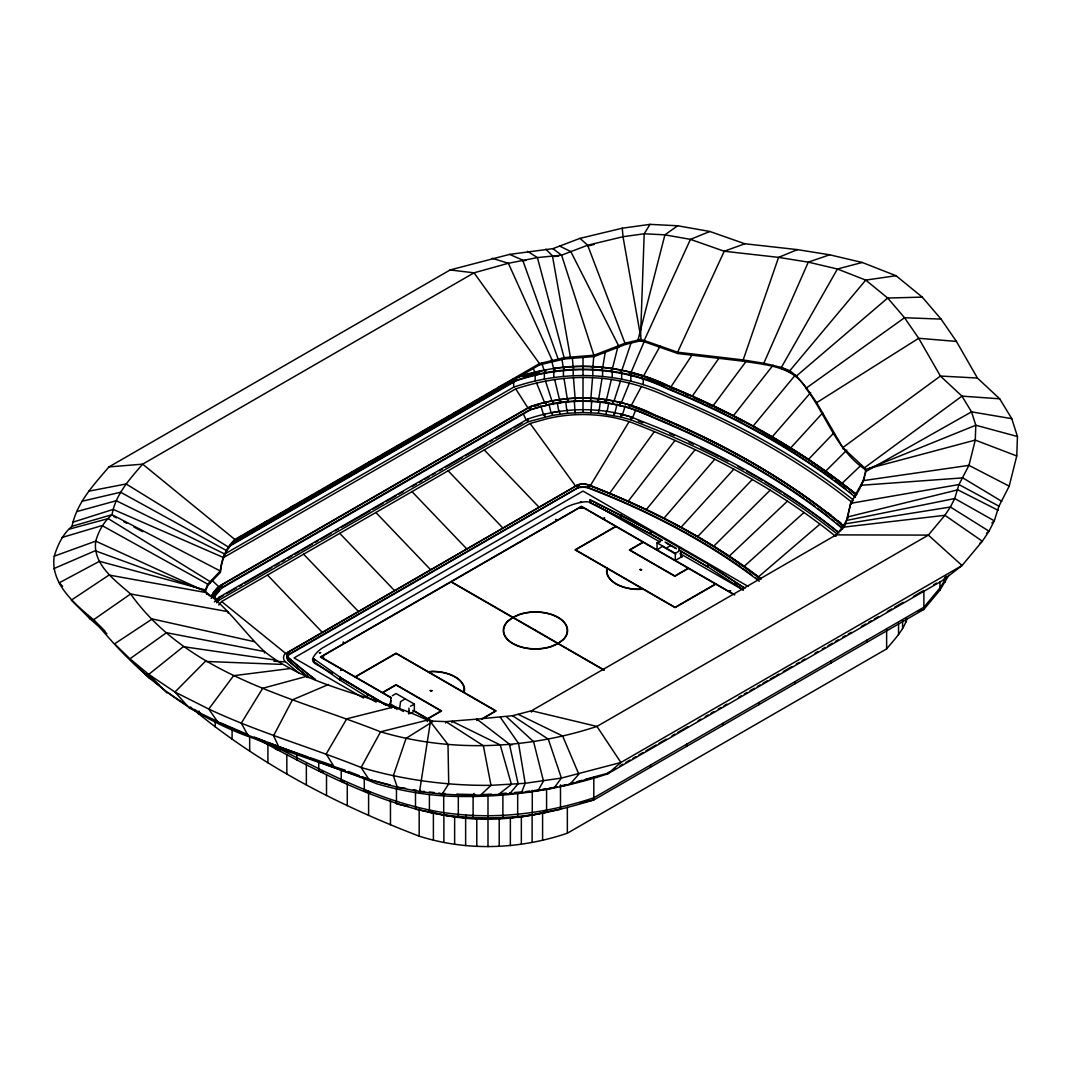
<?xml version="1.0" encoding="UTF-8"?>
<svg xmlns="http://www.w3.org/2000/svg" width="1071" height="1071" viewBox="0 0 1071 1071"><rect width="100%" height="100%" fill="white"/><g stroke="black" fill="none" stroke-linecap="round" stroke-linejoin="round"><path stroke-width="1.5" d="M205.337 591.366L207.68 585.636L220.305 572.45C221.081 560.066 225.62 548.031 234.844 539.463L539.463 363.591L564.471 357.62L594.137 355.211L625.169 343.175L641.141 339.333L623.001 236.718L622.278 228.203L650.03 224.361L677.662 225.767L709.886 231.483L744.827 243.76L797.413 249.623L829.69 254.804L862.222 262.475L896.039 275.716L922.251 297.122L941.061 319.104L956.443 341.435L977.408 378.036L999.698 398.814L1011.774 418.667L1017.45 436.499L1016.754 455.951L1009.203 486.154L998.948 506.181L994.29 520.827L989.028 531.176L982.321 541.243L962.053 565.528L943.243 580.107L607.538 773.918C558.794 789.983 507.467 797.574 456.192 796.409C429.243 795.86 402.549 791.295 376.697 783.744C336.428 767.171 294.471 755.149 254.202 738.562C189.406 716.539 135.803 672.668 93.592 619.748C74.85 604.111 50.056 583.441 54.246 556.157C57.794 544.831 62.761 534.014 72.052 526.263L112.04 514.696L220.318 571.03L207.747 584.164L204.922 591.179L95.734 541.136L54.246 556.157M264.457 652.989L264.483 651.543C244.349 632.653 229.074 609.064 206.529 592.651L204.467 589.706L99.469 561.298L59.226 582.825L62.64 586.346M640.578 336.12L644.193 233.786L650.03 224.361M228.136 613.094L228.19 611.688L130.595 593.977C115.28 580.509 92.441 564.43 95.734 541.136C98.693 530.881 103.833 521.644 112.04 514.696C115.427 494.574 129.832 479.005 142.657 464.145L474.038 272.824L508.364 263.279L537.414 257.589L561.592 255.152L587.644 245.219L623.001 236.718L644.193 233.786L664.917 234.844L690.434 239.369L724.237 251.243L778.577 257.375L808.284 262.141L837.428 269.008L865.743 280.107L887.698 298.033L904.54 317.726L918.69 338.275L940.405 376.055L961.959 396.136L971.531 411.866L975.788 425.241L975.266 440.101L968.947 465.363L958.96 484.561L954.73 498.524L950.405 507.025L944.89 515.298L928.343 535.112L596.962 726.433C527.468 749.191 450.971 752.699 380.566 731.801C292.249 696.806 189.299 675.921 130.595 593.977L93.592 619.748L104.931 631.02M207.68 585.636L207.747 584.164L102.053 525.566L61.797 537.548M209.983 583.039L210.05 581.566L108.225 518.605L69.267 529.114M591.045 411.17L591.674 400.969M206.435 594.03L206.529 592.651L109.041 575.047L71.302 600.162L90.192 618.984L106.899 633.671M675.332 553.399L657.018 542.823L657.059 549.905L662.748 546.09M427.262 721.533L427.356 720.14C374.515 694.825 311.072 688.8 264.483 651.543L166.46 632.693L129.939 658.812L114.557 643.858L152.31 618.944L254.336 641.676M590.831 399.041L592.544 377.742C618.958 378.692 644.648 386.189 668.572 397.194A800.064 461.909 0 0 1 852.583 502.848M389.657 704.29L389.59 704.102M592.825 367.527L593.789 356M681.598 556.559L682.414 556.866L681.544 556.465M390.795 700.38L390.366 703.955L403.406 711.479M408.988 710.876L408.613 713.915A17.23 9.947 -60 0 0 408.894 708.118M476.715 720.488L476.863 719.136L512.527 715.723L531.537 710.756L836.156 534.884L842.516 527.267L846.505 520.452L850.682 503.316L863.253 480.625L866.078 469.192L975.266 440.101L1016.754 455.951M599.225 410.287L600.296 401.585L583.012 400.688L565.716 401.585L566.787 410.287M419.417 793.397L419.886 790.117M598.609 399.59L602.009 378.411M602.585 368.223L605.316 351.85M306.962 677.541L307.19 676.203L262.716 688.278L241.31 723.112L247.896 735.322C311.889 756.983 373.846 789.046 442.176 793.986C479.54 796.824 517.226 794.387 554.095 787.908L561.405 778.068L620.885 762.485L962.053 565.528L928.343 535.112L836.156 534.884L836.156 536.21M430.422 721.774L419.578 791.509L424.464 791.456M607.19 411.237L608.797 402.602L598.087 401.397M445.563 722.979L445.831 721.613L476.863 719.136L509.408 744.117L518.11 783.798L509.93 793.437L509.662 792.821M473.288 796.663L473.944 793.397M451.855 722.684L452.136 721.318L500.224 744.934L511.416 784.387L498.524 794.441M72.052 526.263C76.751 502.674 93.9 484.587 108.947 466.929L450.115 269.959L509.595 254.389L552.89 248.659L580 238.364L622.278 228.203M220.305 572.45C221.51 560.508 225.901 549.075 234.844 540.801L539.463 364.93L564.471 358.946L594.285 356.536L625.437 344.447L641.409 340.605M846.933 520.613L850.682 503.316L958.96 484.561L998.948 506.181M865.06 475.189L865.783 471.963M606.266 400.514L611.354 379.536M614.647 413.995L617.124 404.021M612.21 369.375L617.913 346.683M394.971 708.306L395.815 708.386L394.811 708.306L395.494 707.73M1001.733 501.308L962.775 477.88L860.95 485.297L861.017 486.448L864.699 476.809M622.157 415.655L625.236 405.815M613.79 401.786L620.511 381.089M621.635 370.981L631.087 342.948M190.424 706.98C257.857 763.743 337.137 804.803 419.163 836.143C467.21 851.485 519.796 849.357 567.349 833.211L886.627 648.892C894.379 639.507 903.429 630.444 907.124 618.516M521.497 792.62L525.192 783.289L518.565 743.461L500.425 717.463M632.265 418.48L635.612 410.233M621.1 403.406L629.413 383.057M644.461 340.899L630.819 373.016L638.584 375.171M840.387 531.136L844.751 525.245L846.505 520.452L954.73 498.524L994.29 520.827L991.84 522.956M946.697 577.215L939.95 587.992L923.885 607.23L593.803 797.801C545.675 813.813 494.052 820.078 443.702 812.581C382.146 803.116 326.347 772.606 271.445 744.747M256.33 738.455C318.877 772.017 383.431 806.918 454.64 816.878C501.616 824.188 548.995 813.478 593.803 799.957L923.885 609.386L939.95 590.148L948.799 575.234M641.462 386.417L630.926 406.15L656.403 416.284A779.112 449.82 0 0 1 838.111 521.189L844.376 526.437M643.243 376.47L660.097 346.174M850.695 504.561L853.078 500.385M854.671 497.6L860.227 487.841M670.834 545.541L666.175 548.111M537.963 790.652L543.479 781.107L533.586 741.668L506.529 716.74M587.859 485.203A15.101 8.729 0 0 1 589.01 485.458L590.241 485.806L629.146 421.572C702.737 449.726 773.704 486.448 835.246 536.035M644.755 377.072L670.607 387.354L691.893 355.291M211.697 597.002L221.349 584.886L529.891 406.752C570.441 392.642 616.2 395.427 654.568 414.892A775.953 447.986 0 0 1 835.541 519.381L844.229 526.664M211.121 598.421L221.643 585.007L221.643 588.153L213.825 597.524L213.825 594.365M692.027 396.484L719.391 357.594M590.241 485.806L609.493 493.463L654.354 431.6M693.513 397.167L712.898 406.029L746.367 361.047M609.493 493.463L628.101 501.402L675.025 440.409M773.142 365.117L733.22 415.963L712.898 406.029M628.101 501.402L646.241 509.689L695.186 449.619M795.432 374.93L752.967 426.271L808.471 459.405L856.706 494.534M213.035 592.865L217.132 587.952M843.935 526.771L835.246 519.502A775.605 447.785 0 0 0 654.354 415.066C616.12 395.654 570.508 392.856 530.091 406.913L218.738 586.68L210.599 596.427L206.757 593.615M213.504 597.149L219.394 590.108M214.428 601.956L216.529 599.439L223.585 595.369M215.659 601.126L218.738 597.471L528.03 418.908C561.07 407.73 597.578 406.284 630.939 416.927L630.926 419.819L656.429 429.926A779.153 449.833 0 0 1 836.893 533.827M218.712 605.048L221.643 601.541L530.091 423.46L546.317 418.948A92.414 53.349 0 0 1 590.549 414.731L598.033 415.267A92.414 53.349 0 0 1 619.694 418.948L629.146 421.572M760.852 579.063A694.878 401.183 0 0 0 588.461 484.788A11.58 6.68 0 0 0 584.886 484.092L583.949 484.025A11.58 6.68 0 0 0 578.407 484.547L284.779 654.18A15.101 8.729 0 0 0 283.587 658.344L283.735 659.053A15.101 8.729 0 0 0 284.779 661.102L298.635 672.923M943.243 580.107L946.456 576.252M646.241 509.689L663.9 518.324L714.799 459.205M772.097 436.968L810.68 392.602M569.799 784.427L578.822 774.199L562.636 735.991L518.351 714.424M663.9 518.324L681.062 527.28L733.849 469.165M790.612 448.013L822.702 412.884M681.062 527.28L697.69 536.571L752.311 479.487M808.471 459.405L833.573 433.233M825.687 471.146L846.8 450.115M697.69 536.571L713.781 546.17L770.183 490.143M842.208 483.195L861.472 464.868M713.781 546.17L729.311 556.077L787.426 501.148M480.397 795.298L491 785.338L525.192 783.289L561.405 778.068L548.312 739.177L512.527 715.723M729.311 556.077L744.251 566.278L804.026 512.46M744.251 566.278L758.616 576.747L819.984 524.107M607.538 773.918L620.885 762.485L596.962 726.433L531.537 710.756L531.537 712.081M986.498 533.304L989.028 531.176L950.405 507.025L844.751 523.906L844.751 525.245M979.858 543.251L982.321 541.243L944.89 515.298L842.516 527.267L842.516 528.605M281.178 664.368L205.257 661.436L174.961 692.027L208.778 709.056L218.123 722.456L218.725 722.015L189.219 707.904L174.961 692.027L148.749 674.395L129.939 658.812L149.592 678.572L150.569 678.345L159.137 685.453M677.662 225.767L664.917 234.844L638.169 339.306L643.644 340.283L677.608 352.212L742.498 359.843L763.81 363.256L781.361 367.393L789.822 370.713L796.369 376.055L806.517 387.916L816.664 402.656L842.81 447.598L864.471 467.786L866.533 471.146L971.531 411.866L1011.774 418.667M662.159 540.413L620.899 517.869L590.001 502.66L590.121 499.809L650.673 531.015L650.673 533.786L662.039 540.48M660.914 540.601L657.085 542.863M679.094 551.096L675.279 553.359L675.306 560.441L681.116 557.134L680.62 553.988M405.24 698.841L400.581 701.612L399.523 709.136M590.121 502.58L650.552 533.853L650.673 531.015L620.778 515.164L590.001 499.889L590.001 502.66M264.417 522.621L267.295 520.961M290.415 507.614L294.753 505.11M368.437 462.565L371.329 460.891M453.689 413.352L456.581 411.679M498.296 387.595L502.607 385.105M238.726 537.736L241.604 536.089M244.469 534.429L248.78 531.939M250.212 531.109L254.55 528.605M257.442 526.945L267.549 521.108M270.441 519.435L274.778 516.932M277.67 515.258L286.332 510.251M290.669 507.761L306.56 498.577M309.452 496.904L312.344 495.244M316.681 492.74L319.56 491.067M322.451 489.407L325.236 487.8M328.007 486.194L340.511 478.978M344.688 476.568L347.459 474.962M350.244 473.355L353.015 471.762M355.8 470.156L358.584 468.549M361.463 466.876L365.8 464.372M368.692 462.712L378.813 456.862M381.691 455.202L393.258 448.521M394.704 447.691L410.595 438.521M420.702 432.671L430.823 426.834M433.715 425.174L436.607 423.5M440.931 420.997L443.822 419.323M446.714 417.663L449.606 415.99M453.943 413.486L456.835 411.826M459.727 410.153L464.051 407.649M466.943 405.976L469.821 404.329M472.686 402.669L476.997 400.179M479.862 398.519L482.726 396.872M485.605 395.212L494.213 390.246M498.524 387.756L514.308 378.639M229.85 545.447L515.539 380.513C565.207 363.364 621.408 365.439 668.773 388.84A800.412 462.11 0 0 1 832.18 478.724M230.118 545.875L515.74 380.968C565.287 363.859 621.327 365.947 668.572 389.295A800.064 461.909 0 0 1 855.167 497.024M224.562 554.109L513.678 387.18C564.537 369.629 622.077 371.624 670.607 395.534A803.571 463.944 0 0 1 852.824 499.581M222.942 557.911L515.74 388.867C540.48 380.861 566.492 376.323 592.544 377.742M567.925 401.397L553.238 403.513L529.891 409.617L221.349 587.751L221.349 584.886M221.643 588.153L530.091 410.073C570.508 396.016 616.12 398.814 654.354 418.226A775.605 447.785 0 0 1 835.246 522.648L842.69 528.887M226.409 593.736L236.303 588.033M239.128 586.399L241.952 584.766M244.764 583.133L271.793 567.536M274.685 565.863L279.022 563.359M281.914 561.686L284.806 560.026M287.697 558.352L292.022 555.849M294.913 554.189L299.251 551.685M300.697 550.842L312.25 544.175M315.142 542.502L318.033 540.842M320.925 539.168L331.033 533.331M335.37 530.828L338.262 529.154M341.154 527.494L370.044 510.8M372.936 509.14L383.057 503.303M385.948 501.63L396.056 495.793M398.948 494.119L403.285 491.616M411.947 486.609L416.284 484.105M419.176 482.445L422.068 480.772M424.959 479.098L429.297 476.608M432.175 474.935L435.067 473.262M439.405 470.758L442.296 469.098M445.188 467.425L462.525 457.411M465.416 455.751L486.917 443.327M489.742 441.694L492.566 440.074M495.391 438.441L510.934 429.471M513.759 427.838L522.233 422.951M567.402 410.367L567.402 413.259L552.208 415.441L528.016 421.76L218.712 600.336L216.677 602.772L218.738 600.349L218.712 597.457M315.476 679.523A694.463 400.942 0 0 1 288.742 657.902A11.219 6.48 0 0 1 287.577 655.907L287.47 655.385A11.219 6.48 0 0 1 288.742 651.797L577.724 484.962A11.219 6.48 0 0 1 583.923 484.226L584.833 484.293A11.219 6.48 0 0 1 588.287 484.962A694.463 400.942 0 0 1 760.571 579.183M741.52 567.563A694.878 401.183 0 0 0 588.461 487.573A11.58 6.68 0 0 0 584.886 486.877L583.949 486.81A11.58 6.68 0 0 0 578.407 487.332L288.46 654.475L288.46 651.69L288.032 652.199A11.594 6.694 0 0 0 287.108 655.398L287.229 655.934A11.594 6.694 0 0 0 288.447 658.009A694.878 401.183 0 0 0 315.195 679.657M306.694 675.828A694.463 400.942 0 0 1 288.742 660.968A11.219 6.48 0 0 1 287.577 658.973L287.47 658.451A11.219 6.48 0 0 1 288.742 654.876L577.724 488.041A11.219 6.48 0 0 1 583.923 487.292L584.833 487.359A11.219 6.48 0 0 1 588.287 488.041A694.463 400.942 0 0 1 759.312 581.285M376.135 702.107L367.42 697.221L367.54 694.369L339.895 677.22L386.189 705.146M367.42 697.221L339.895 680.005L340.016 677.153L339.895 680.005L314.231 661.838L314.379 659L314.231 661.838M396.899 709.604L396.926 708.922M410.059 713.661L414.357 711.171L414.357 704.102L396.083 693.553L392.321 695.735M688.225 568.232L674.837 575.957L629.868 549.999L643.256 542.274L715.508 583.99L675.091 607.324L575.555 549.851L615.972 526.517L643.002 542.127L629.36 549.999L674.837 576.252L688.479 568.38M744.68 588.247L707.944 564.216L744.814 588.18M650.552 531.082L708.065 564.149L707.944 566.987L680.808 551.177L707.944 566.987L743.515 590.027M481.589 719.043L495.605 710.943L396.069 653.471L355.398 676.966L382.427 692.562L396.069 684.69L441.547 710.943L427.905 718.815L432.175 721.278M482.004 719.096L496.114 710.943L464.038 692.428L464.6 689.938A32.157 18.568 0 0 0 432.456 671.37L428.146 671.704L396.069 653.19L355.144 676.818L322.84 658.156A2.865 1.647 0 0 0 322.84 655.907L451.038 581.888L512.607 617.432L507.614 621.193A32.157 18.568 0 0 0 512.714 643.604A32.157 18.568 0 0 0 551.538 646.549L558.045 643.658L603.87 670.111M606.909 773.396L609.801 771.722M612.692 770.049L615.584 768.376M619.935 765.872L622.827 764.199M625.718 762.525L630.069 760.022M632.961 758.348L635.853 756.675M638.758 755.015L643.095 752.498M645.987 750.825L656.121 744.974M659.013 743.314L666.256 739.124M672.039 735.79L674.931 734.117M677.823 732.457L687.93 726.62M698.051 720.783L700.929 719.11M705.267 716.606L708.159 714.933M711.05 713.273L713.942 711.599M718.28 709.096L721.158 707.436M724.05 705.762L726.941 704.089M738.508 697.422L741.386 695.748M744.278 694.088L747.17 692.415M750.061 690.741L754.399 688.238M757.291 686.578L760.169 684.905M763.061 683.231L767.398 680.741M770.29 679.068L774.628 676.564M776.073 675.734L778.965 674.061M783.289 671.557L791.964 666.55M796.302 664.047L799.194 662.387M802.072 660.713L804.964 659.04M815.085 653.203L817.976 651.543M822.3 649.039L825.192 647.366M828.084 645.693L832.421 643.189M835.313 641.529L838.205 639.856M842.529 637.352L845.421 635.692M848.312 634.019L851.204 632.345M861.312 626.508L865.649 624.005M868.541 622.345L871.433 620.671M874.324 618.998L878.662 616.508M887.337 611.487L891.674 608.984M894.566 607.311L903.255 602.304M913.389 596.453L923.523 590.603M933.658 584.753L936.549 583.079M414.37 704.142L410.514 706.244M367.54 694.369L386.069 705.213M735.389 584.257L735.255 581.54L735.255 584.324L742.029 589.13M53.55 568.741L95.212 550.748L201.509 589.612M328.502 684.503L292.423 699.845L273.587 735.683L278.647 746.607L268.058 742.484M797.413 249.623L778.577 257.375L742.752 361.141C765.778 364.957 793.758 365.947 806.543 389.108C826.397 415.588 836.197 449.552 864.565 469.044L865.93 471.28M709.886 231.483L690.434 239.369L643.738 341.555L677.769 353.51L742.752 361.141M869.491 468.281L975.788 425.241L1017.45 436.499M744.827 243.76L724.237 251.243L677.608 352.212L677.769 353.51M829.69 254.804L808.284 262.141L763.81 363.256L764.038 364.555M390.326 703.727L390.393 703.393A17.23 9.947 -60 0 0 390.647 697.582M917.673 611.394L923.885 609.386L923.885 591.353M72.922 522.179L113.165 509.408L223.223 557.429L223.223 558.754M517.146 377.193C566.331 360.673 621.796 363.096 668.572 386.136A800.064 461.909 0 0 1 855.167 493.865M545.5 373.19L545.5 370.031L536.598 372.012L515.74 377.809L515.74 380.968M522.902 376.43L539.784 371.998M531.109 407.261L528.03 408.105L515.74 388.867M534.175 406.404L538.78 405.119M569.357 783.838L574.056 782.54M577.189 781.669L581.874 780.357M585.007 779.487L605.343 773.838M562.636 786.114L596.962 776.569M547.241 811.43L532.113 815.044L532.113 842.435M76.71 511.617L116.27 500.733L224.495 553.894L224.495 555.233M862.222 262.475L837.428 269.008L781.361 367.393L781.549 368.692M393.392 707.061L346.763 718.788L326.173 754.024L333.978 766.555L345.29 770.236M587.805 245.982L594.151 244.456M81.972 501.268L120.595 492.232L226.249 550.44L226.249 551.779M579.799 803.063L593.803 799.957L593.803 777.171M91.169 618.77L90.192 618.984L87.34 614.888M88.679 491.214L126.11 483.972L228.484 547.08L228.484 548.406M518.217 817.481L546.585 812.313L546.585 789.528M522.688 260.882L525.955 260.333M896.039 275.716L865.743 280.107L789.822 370.713L789.929 371.972M289.639 668.625L233.572 675.694L208.778 709.056C258.111 732.243 310.603 747.277 361.114 767.492C403.245 779.902 447.089 785.806 491 785.338L483.356 745.711L445.831 721.613L429.859 721.037L447.999 744.506L448.722 783.905L442.176 793.986L438.869 793.035M809.823 460.584A803.571 463.944 0 0 1 855.434 493.758A800.412 462.11 0 0 0 668.773 385.975C633.497 368.919 593.334 362.587 554.564 368.277L554.564 371.155M561.458 402.094L557.215 402.602L558.821 411.237M681.049 556.585L681.049 556.585A17.23 9.947 -60 0 1 680.781 551.083M501.415 793.544L506.355 793.116M108.947 466.929L142.657 464.145L234.844 539.463L234.844 540.801M553.975 256.491L558.593 256.156M567.402 413.245L583.012 412.509L598.609 413.245M509.314 744.921L512.407 744.706M514.656 792.473L521.309 791.991M481.749 794.602L491.576 794.147M922.251 297.122L887.698 298.033L796.369 376.055L796.422 377.273M475.43 794.615L456.554 794.147M941.061 319.104L904.54 317.726L806.517 387.916L806.543 389.108M273.935 661.289L285.381 661.811M977.408 378.036L940.405 376.055L842.81 447.598L842.864 448.829M442.069 793.383L445.295 793.557M999.698 398.814L961.959 396.136L864.471 467.786L864.565 469.044M956.443 341.435L918.69 338.275L816.664 402.656L816.691 403.834M429.27 791.978L434.076 792.513M450.115 269.959L474.038 272.824L539.463 363.591L539.463 364.93M621.113 414.182L621.113 417.061L598.609 413.259L598.609 410.367M274.631 659.95L183.302 646.67L148.749 674.395L166.808 692.83L167.705 692.562L187.371 705.789M638.303 340.591L643.738 341.555M405.521 788.296L397.368 787.372L393.338 775.725L406.083 738.334L432.831 721.546L427.356 720.14L380.566 731.801L361.114 767.492L369.535 780.264L370.017 779.768L362.293 776.783M413.379 789.755L416.525 790.344M445.482 815.352L448.695 815.955M457.772 817.481L429.404 812.313L429.404 794.441M407.81 806.343L396.457 803.919L396.457 787.627M804.308 498.671A775.953 447.986 0 0 0 654.568 417.77L629.32 407.73L605.503 402.281L605.503 399.416M370.446 792.594L364.287 791.134L364.287 777.974M344.447 782.084L341.221 781.295L341.221 769.701M371.557 780.157L389.978 784.869M323.482 772.231L318.73 771.013L318.73 762.579M280.187 750.463L275.568 749.205L275.568 747.049M630.939 419.792L621.1 417.074L621.1 414.209L630.926 416.94L656.429 427.061A779.153 449.833 0 0 1 838.138 531.966M428.654 811.39L443.876 815.044L443.876 842.435M492.178 258.258L508.364 263.279L552.649 361.262M310.175 757.692L332.947 765.551M280.147 747.143L308.662 757.17M348.383 771.428L359.2 775.605M254.443 737.183L265.032 741.306M649.321 379.174L653.886 380.995M659.964 383.405L664.529 385.225M638.316 420.876L642.841 422.684M670.607 387.354L690.5 395.842M220.211 722.657L248.392 734.826M218.123 722.456L247.896 735.322M509.595 254.389L522.688 260.092L558.473 359.963M559.584 246.035L570.776 251.551L619.145 346.803M998.078 510.278L957.835 489.849L847.777 516.918L847.777 518.257M1009.203 486.154L968.947 465.363L863.253 480.625L863.32 481.789M781.254 367.514L792.594 373.444M734.626 416.699L751.547 425.535M113.486 516.316L116.418 517.855M123.727 521.697L126.659 523.237M133.969 527.079L142.751 531.698M748.027 586.359L583.012 491.08L294.03 657.929L363.511 698.038M665.024 542.073L676.511 548.7L666.336 542.97M595.851 504.977L660.111 542.073M680.098 553.613L742.926 589.88M662.802 546.598L675.828 554.122M734.8 594.833L729.097 591.54L730.69 590.616L728.816 591.366L603.174 518.833L604.767 517.922L602.893 518.672L581.459 506.302L557.469 520.145L555.595 519.395L557.188 520.305L344.648 643.015L343.055 642.105L344.367 643.189L320.376 657.032L341.81 669.402L340.511 670.486L342.104 669.576L391.196 697.917M734.023 594.673L715.763 584.137L675.091 607.618L643.015 589.09L638.718 589.425A32.157 18.568 0 0 1 606.561 570.856L607.123 568.366L575.047 549.851L615.718 526.37L583.414 507.721A2.865 1.647 0 0 1 579.505 507.721L451.293 581.74L512.862 617.284L519.381 614.393A32.157 18.568 0 0 1 558.192 617.351A32.157 18.568 0 0 1 563.306 639.748L558.299 643.51L604.124 669.964M391.116 697.582L382.682 692.709L396.069 684.985L441.038 710.943L427.65 718.668L413.607 710.555M412.857 710.421L431.626 721.265M332.519 673.672L315.222 663.699A10.576 6.105 0 0 1 313 657.902A47.084 27.177 0 0 1 321.702 648.424L566.532 507.065A47.084 27.177 0 0 1 582.959 502.031A10.576 6.105 0 0 1 589.974 502.232M339.721 677.836L391.571 707.77M527.521 251.337L537.414 257.589L564.471 358.946M194.494 709.377L201.053 713.795M314.231 659.067L340.016 677.153M552.89 248.659L561.592 255.152L594.285 356.536M758.616 576.747L761.12 578.701M221.643 601.541L285.529 653.27M838.687 521.242L841.204 523.344M836.772 523.291L841.739 527.454M97.126 624.018L100.714 627.164M580 238.364L587.644 245.219L625.437 344.447M211.804 580.147L218.738 586.68M146.125 674.047L150.569 678.345M545.808 249.155L552.435 255.795L570.575 358.209M484.239 449.927L538.86 507.025M448.12 470.785L502.741 527.869M412 491.643L466.608 548.727M375.867 512.5L430.488 569.585M339.748 533.358L394.369 590.442M303.629 554.202L358.25 611.3M267.509 575.06L322.117 632.144M131.974 660.847L135.147 664.529M213.785 595.851L216.529 599.439M530.091 423.46L575.448 485.899L577.001 485.458A15.101 8.729 0 0 1 579.344 485.002M523.224 413.754L526.463 420.501M533.251 368.424L535.192 373.016M536.598 383.057L544.911 403.406M541.739 363.189L544.376 370.981M545.5 381.089L552.221 401.786M540.775 405.815L543.854 415.655M551.351 359.642L553.801 369.375M548.888 404.021L551.016 412.563M554.658 379.536L559.745 400.514M561.793 358.397L563.426 368.223M564.002 378.411L567.402 399.59M572.356 357.647L573.186 367.527M573.467 377.742L575.181 399.041M574.337 400.969L574.966 411.17M945.305 576.787L945.305 582.115M939.95 581.647L939.95 590.148M905.758 619.105L905.758 622.331M902.585 620.484L902.585 628.543M898.556 623.309L898.556 634.594M886.627 629.561L886.627 648.892M867.215 639.949L867.215 642.105M831.096 660.807L831.096 662.949M794.977 681.651L794.977 683.807M758.844 702.509L758.844 704.664M722.724 723.367L722.724 725.522M686.605 744.225L686.605 746.38M679.362 550.347L679.362 547.576L679.242 550.427M650.485 765.082L650.485 767.224M643.243 378.344L643.243 384.65M641.649 375.185L641.649 378.05M641.462 375.359L641.462 378.518M630.819 374.877L630.819 381.196M629.561 371.824L629.413 375.171M629.32 404.865L629.146 408.198M621.635 372.842L621.635 379.161M620.618 369.83L620.511 373.19M619.841 402.214L619.841 405.092M619.694 402.401L619.694 405.561M613.803 412.563L613.79 415.454M612.773 400.648L612.652 403.995M612.21 371.235L612.21 377.554M611.447 368.277L611.354 371.637M606.28 411.291L606.266 414.182M605.423 399.617L605.423 402.776M602.585 370.097L602.585 376.403M602.063 367.152L602.009 370.512M598.087 398.532L598.033 401.893M592.825 369.401L592.825 375.72M592.571 366.483L592.544 369.843M590.831 409.818L590.831 412.71M590.576 397.997L590.549 401.357M588.461 484.788L588.461 487.573M588.287 484.962L588.287 488.041M583.012 357.393L583.012 375.479M583.012 377.514L583.012 397.221M583.012 397.823L583.012 412.522M577.724 484.962L577.724 488.041M577.523 484.802L577.523 487.586M575.435 397.997L575.462 401.357M575.181 409.818L575.181 412.71M573.44 366.483L573.467 369.843M573.186 369.401L573.186 375.72M567.925 398.532L567.978 401.893M567.349 807.44L567.349 833.211M564.002 367.353L564.002 370.512M563.948 367.152L563.948 370.031M563.426 370.097L563.426 376.403M560.508 399.416L560.588 402.776M560.494 784.856L560.494 809.221L542.595 812.715L542.595 840.106M559.745 414.182L559.731 411.291L552.221 412.589L552.221 415.454M554.658 368.478L554.658 371.637M553.801 371.235L553.801 377.554M553.359 400.835L553.359 403.995M553.238 400.648L553.238 403.513M546.17 402.214L546.317 405.561M545.393 369.83L545.393 372.708M544.898 414.182L544.911 417.074M544.376 372.842L544.376 379.161M536.598 372.012L536.598 375.171M536.451 371.824L536.451 374.689M535.192 374.877L535.192 381.196M532.287 790.371L532.287 814.736C502.942 818.873 473.047 818.873 443.702 814.736L443.702 795.298M530.091 406.913L530.091 410.073M529.891 406.752L529.891 409.617M528.016 418.881L528.03 421.773M521.349 816.878L521.349 844.256M517.681 793.705L517.681 816.49L510.358 818.19L510.358 845.581M513.678 380.874L513.678 387.18M502.888 794.749L502.888 817.534L499.206 818.98L499.206 846.371M487.988 795.298L487.988 846.639M476.782 846.371L476.782 818.98L473.101 817.534L473.101 796.516M465.831 814.87L465.831 817.012M465.631 845.581L465.631 818.19L458.308 816.49L458.308 797.038M454.64 816.878L454.64 844.256M433.394 840.106L433.394 812.715L415.494 809.221L415.494 791.349M419.163 808.752L419.163 836.143M390.46 800.573L390.46 824.737M368.598 791.241L368.598 815.406M347.272 783.102L347.272 805.66M326.521 774.574L326.521 795.525M306.36 764.038L306.36 784.989M296.841 753.448L296.841 760.316M288.742 651.797L288.742 654.876M288.447 658.009L288.447 660.794A694.878 401.183 0 0 0 308.903 677.608M286.827 754.734L286.827 774.065M267.911 743.448L267.911 762.793M249.663 736.647L249.663 751.146M232.099 729.498L232.099 739.164M215.231 720.408L215.231 726.861M199.072 711.01L199.072 714.237M742.846 568.5A694.878 401.183 0 0 1 751.976 575.114M755.805 577.992A694.878 401.183 0 0 1 758.348 579.906M288.447 660.794A11.594 6.694 0 0 1 287.229 658.719L287.108 658.183A11.594 6.694 0 0 1 288.032 654.97M669.924 433.715A781.79 451.36 0 0 1 674.369 435.643M689.014 442.162A781.79 451.36 0 0 1 693.352 444.17M700.528 447.531A781.79 451.36 0 0 1 718.869 456.514M720.368 457.277A781.79 451.36 0 0 1 727.811 461.106M738.08 466.554A781.79 451.36 0 0 1 743.863 469.714M746.741 471.307A781.79 451.36 0 0 1 756.688 476.956M758.094 477.773A781.79 451.36 0 0 1 762.298 480.223M765.082 481.87A781.79 451.36 0 0 1 781.469 491.924M784.146 493.637A781.79 451.36 0 0 1 839.035 532.943M805.66 499.635A775.953 447.986 0 0 1 815.018 506.396M817.642 508.35A775.953 447.986 0 0 1 829.249 517.239M831.779 519.234A775.953 447.986 0 0 1 834.296 521.242M828.526 513.21A779.822 450.222 0 0 1 831.096 515.205M834.697 480.571A800.412 462.11 0 0 1 846.344 489.393M848.968 491.455A800.412 462.11 0 0 1 851.579 493.517M670.607 387.648A803.571 463.944 0 0 1 675.239 389.563M685.962 394.128A803.571 463.944 0 0 1 689.001 395.453M693.539 397.448A803.571 463.944 0 0 1 704.022 402.174M706.994 403.553A803.571 463.944 0 0 1 712.898 406.311M714.37 407.007A803.571 463.944 0 0 1 724.585 411.947M734.652 416.967A803.571 463.944 0 0 1 743.167 421.358M752.967 426.566A803.571 463.944 0 0 1 808.471 459.7M566.278 784.601A204.936 118.319 0 0 1 560.053 786.007M556.907 786.676A204.936 118.319 0 0 1 553.747 787.319M552.167 787.613A204.936 118.319 0 0 1 548.981 788.202M545.768 788.765A204.936 118.319 0 0 1 542.555 789.3M537.696 790.037A204.936 118.319 0 0 1 534.442 790.492M529.543 791.108A204.936 118.319 0 0 1 526.263 791.482M430.274 690.594L431.934 690.728L430.274 690.594M430.649 690.661L431.546 690.728L430.649 690.661M464.252 689.938L463.716 692.241L428.467 671.892L432.456 671.584A31.795 18.354 0 0 1 464.252 689.938M607.444 568.554L606.922 570.856A31.795 18.354 0 0 0 638.718 589.211L642.694 588.916L607.444 568.554M639.909 569.571L641.569 569.692L639.909 569.571M640.284 569.625L641.181 569.692L640.338 569.558M320.59 652.627L319.466 652.828L320.59 652.627M581.433 502.031L580.308 502.232L581.433 502.031M534.911 630.297L557.79 643.51L551.351 646.362A31.795 18.354 0 0 1 512.969 643.457A31.795 18.354 0 0 1 507.922 621.3L512.862 617.579L534.911 630.297M536.076 630.565L558.045 643.363L562.985 639.655A31.795 18.354 0 0 0 557.937 617.498A31.795 18.354 0 0 0 519.555 614.58L513.116 617.432L536.076 630.565M620.885 515.084L620.778 517.936L620.899 515.097M322.572 656.054L320.885 657.032L322.572 658.009A2.49 1.432 0 0 0 322.572 656.054M581.459 506.583L579.759 507.56A2.49 1.432 0 0 0 583.146 507.56L581.459 506.583"/></g></svg>
